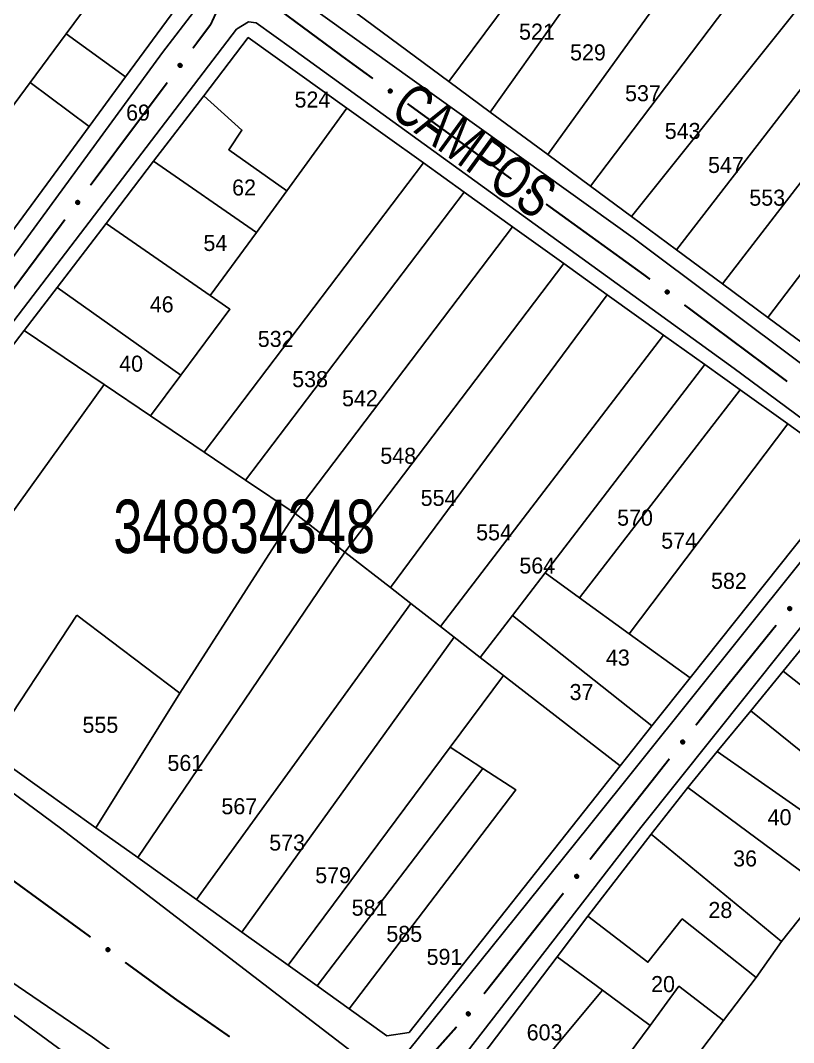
# Model space of a CAD drawing. Extents: x 199577 to 200882, y 4838726 to 4840156.
# Drawn here: x 200208.7 to 200281, y 4839175.2 to 4839270.8 of the extents above; entities that cross this region are included whole.
import ezdxf
from ezdxf.enums import TextEntityAlignment as Align

# ---------------------------------------------------------------- set-up
doc = ezdxf.new("R2010")
doc.units = 0
doc.header["$LTSCALE"] = 1.5
doc.header["$MEASUREMENT"] = 0
for name, color, linetype in [('CD_MALHA_LOTES', 7, 'CONTINUOUS'), ('CD_TXT_QUADRA', 2, 'CONTINUOUS'), ('RU-QUADRA', 210, 'CONTINUOUS'), ('SV-EIXO-RUA-PAV', 20, 'CONTINUOUS'), ('SV-RUA-PAVIM', 7, 'CONTINUOUS'), ('SV-TXT-RUA-PAV', 7, 'CONTINUOUS'), ('Th_NmrPorta', 1, 'CONTINUOUS')]:
    doc.layers.add(name, color=color, linetype=linetype)
doc.styles.add('ARIAL', font='ARIAL.SHX')

msp = doc.modelspace()

# ---------------------------------------------------------------- linework, layer by layer
at = {"layer": 'CD_MALHA_LOTES', "linetype": 'Continuous', "flags": 128}
for points in [[(200258, 4839258.26), (200277.92, 4839285.9)], [(200261.99, 4839255.31), (200282.54, 4839282.48)], [(200252.62, 4839262.24), (200265.64, 4839280.61)], [(200212.95, 4839269.56), (200218.97, 4839277.71)], [(200218.97, 4839277.71), (200223, 4839274.74), (200223.23, 4839271.94), (200218.52, 4839265.53)], [(200248.76, 4839265.1), (200257.66, 4839277.09)], [(200239.4, 4839272.02), (200248.76, 4839265.1)], [(200265.81, 4839252.48), (200281.16, 4839271.66)], [(200209.59, 4839265.02), (200212.95, 4839269.56)], [(200218.52, 4839265.53), (200212.95, 4839269.56)], [(200225.83, 4839263.77), (200229.99, 4839269.21), (200239.22, 4839262.6)], [(200270.03, 4839249.36), (200285.11, 4839268.87)], [(200218.52, 4839265.53), (200215.11, 4839260.89)], [(200274.33, 4839246.18), (200289.35, 4839265.67)], [(200199.19, 4839249.01), (200203.85, 4839255.57), (200202.99, 4839256.08), (200209.59, 4839265.02)], [(200215.11, 4839260.89), (200209.59, 4839265.02)], [(200252.62, 4839262.24), (200248.76, 4839265.1)], [(200221.14, 4839257.64), (200225.83, 4839263.77)], [(200233.59, 4839254.87), (200228.16, 4839258.71), (200229.39, 4839260.56), (200225.83, 4839263.77)], [(200239.22, 4839262.6), (200233.59, 4839254.87)], [(200239.22, 4839262.6), (200246.37, 4839257.48)], [(200278.57, 4839243.04), (200293.43, 4839262.58)], [(200258, 4839258.26), (200252.62, 4839262.24)], [(200215.11, 4839260.89), (200203.8, 4839245.51)], [(200261.99, 4839255.31), (200258, 4839258.26)], [(200216.69, 4839251.82), (200221.14, 4839257.64)], [(200230.76, 4839250.99), (200221.14, 4839257.64)], [(200225.86, 4839230.44), (200246.37, 4839257.48)], [(200246.37, 4839257.48), (200250.17, 4839254.75)], [(200265.81, 4839252.48), (200261.99, 4839255.31)], [(200229.73, 4839227.82), (200250.17, 4839254.75)], [(200233.59, 4839254.87), (200230.76, 4839250.99)], [(200250.17, 4839254.75), (200254.69, 4839251.52)], [(200270.03, 4839249.36), (200265.81, 4839252.48)], [(200212.12, 4839245.84), (200216.69, 4839251.82)], [(200226.44, 4839245.07), (200216.69, 4839251.82)], [(200234.38, 4839224.68), (200254.69, 4839251.52)], [(200254.69, 4839251.52), (200259.49, 4839248.08)], [(200226.44, 4839245.07), (200230.76, 4839250.99)], [(200274.33, 4839246.18), (200270.03, 4839249.36)], [(200239.01, 4839221.09), (200259.49, 4839248.08)], [(200259.49, 4839248.08), (200263.56, 4839245.16)], [(200209.04, 4839241.81), (200212.12, 4839245.84)], [(200223.68, 4839237.62), (200212.12, 4839245.84)], [(200278.57, 4839243.04), (200274.33, 4839246.18)], [(200223.68, 4839237.62), (200228.28, 4839243.8), (200226.44, 4839245.07)], [(200243.29, 4839217.76), (200263.56, 4839245.16)], [(200263.56, 4839245.16), (200268.83, 4839241.39)], [(200282.37, 4839240.23), (200278.57, 4839243.04)], [(200209.04, 4839241.81), (200188.36, 4839214.77), (200196.53, 4839208.96)], [(200216.51, 4839236.76), (200209.04, 4839241.81)], [(200247.96, 4839214.13), (200268.83, 4839241.39)], [(200268.83, 4839241.39), (200272.68, 4839238.63)], [(200257.74, 4839219.15), (200272.68, 4839238.63)], [(200272.68, 4839238.63), (200276, 4839236.25)], [(200216.51, 4839236.76), (200196.53, 4839208.96)], [(200220.85, 4839233.83), (200216.51, 4839236.76)], [(200220.85, 4839233.83), (200223.68, 4839237.62)], [(200260.96, 4839216.82), (200276, 4839236.25)], [(200276, 4839236.25), (200280.43, 4839233.08)], [(200225.86, 4839230.44), (200220.85, 4839233.83)], [(200265.62, 4839213.44), (200280.43, 4839233.08)], [(200280.43, 4839233.08), (200284.85, 4839229.91), (200285.22, 4839226.78), (200271.31, 4839209.32)], [(200229.73, 4839227.82), (200225.86, 4839230.44)], [(200234.38, 4839224.68), (200229.73, 4839227.82)], [(200223.58, 4839207.88), (200234.38, 4839224.68)], [(200239.01, 4839221.09), (200234.38, 4839224.68)], [(200219.66, 4839192.51), (200239.01, 4839221.09)], [(200243.29, 4839217.76), (200239.01, 4839221.09)], [(200254.69, 4839215.17), (200257.74, 4839219.15)], [(200260.96, 4839216.82), (200257.74, 4839219.15)], [(200245.2, 4839216.28), (200243.29, 4839217.76)], [(200265.62, 4839213.44), (200260.96, 4839216.82)], [(200225.16, 4839188.58), (200245.2, 4839216.28)], [(200247.96, 4839214.13), (200245.2, 4839216.28)], [(200205.6, 4839202.52), (200213.97, 4839215.2)], [(200213.97, 4839215.2), (200223.58, 4839207.88)], [(200251.68, 4839211.24), (200254.69, 4839215.17)], [(200267.74, 4839204.84), (200254.69, 4839215.17)], [(200249.25, 4839213.13), (200247.96, 4839214.13)], [(200229.4, 4839185.55), (200249.25, 4839213.13)], [(200251.68, 4839211.24), (200249.25, 4839213.13)], [(200271.31, 4839209.32), (200265.62, 4839213.44)], [(200280, 4839209.94), (200282.5, 4839213)], [(200253.86, 4839209.55), (200251.68, 4839211.24)], [(200276.98, 4839206.25), (200280, 4839209.94)], [(200292.7, 4839199.93), (200280, 4839209.94)], [(200248.86, 4839202.84), (200253.86, 4839209.55)], [(200264.75, 4839201.09), (200253.86, 4839209.55)], [(200271.31, 4839209.32), (200267.74, 4839204.84)], [(200215.75, 4839195.31), (200223.58, 4839207.88)], [(200273.85, 4839202.43), (200276.98, 4839206.25)], [(200289.72, 4839195.94), (200276.98, 4839206.25)], [(200267.74, 4839204.84), (200264.75, 4839201.09)], [(200215.75, 4839195.31), (200205.6, 4839202.52)], [(200233.71, 4839182.46), (200248.86, 4839202.84)], [(200251.91, 4839200.86), (200248.86, 4839202.84)], [(200271.09, 4839199.06), (200273.85, 4839202.43)], [(200286.67, 4839193.45), (200273.85, 4839202.43)], [(200236.44, 4839180.51), (200251.91, 4839200.86)], [(200264.75, 4839201.09), (200245.03, 4839176.16), (200242.96, 4839175.84), (200239.44, 4839178.36)], [(200239.44, 4839178.36), (200255, 4839198.85), (200251.91, 4839200.86)], [(200267.65, 4839194.69), (200271.09, 4839199.06)], [(200283.8, 4839189.65), (200271.09, 4839199.06)], [(200219.66, 4839192.51), (200215.75, 4839195.31)], [(200261.75, 4839187.04), (200267.65, 4839194.69)], [(200279.84, 4839184.66), (200267.65, 4839194.69)], [(200225.16, 4839188.58), (200219.66, 4839192.51)], [(200283.8, 4839189.65), (200279.84, 4839184.66)], [(200229.4, 4839185.55), (200225.16, 4839188.58)], [(200258.87, 4839183.22), (200261.75, 4839187.04)], [(200277.48, 4839181.29), (200270.57, 4839186.77), (200267.36, 4839182.72), (200261.75, 4839187.04)], [(200233.71, 4839182.46), (200229.4, 4839185.55)], [(200194.06, 4839177.97), (200199.06, 4839184.34), (200228.53, 4839162.73)], [(200277.48, 4839181.29), (200279.84, 4839184.66)], [(200253.4, 4839168.45), (200249.68, 4839171.09), (200258.87, 4839183.22)], [(200263.1, 4839180.1), (200258.87, 4839183.22)], [(200236.44, 4839180.51), (200233.71, 4839182.46)], [(200274.44, 4839177.27), (200277.48, 4839181.29)], [(200239.44, 4839178.36), (200236.44, 4839180.51)], [(200274.44, 4839177.27), (200270.26, 4839180.48), (200267.56, 4839176.82)], [(200263.1, 4839180.1), (200253.4, 4839168.45)], [(200267.56, 4839176.82), (200263.1, 4839180.1)], [(200258.62, 4839164.73), (200267.56, 4839176.82)], [(200262.74, 4839161.79), (200274.44, 4839177.27)]]:
    msp.add_lwpolyline(points, dxfattribs=at)
at = {"layer": 'RU-QUADRA', "linetype": 'Continuous', "flags": 128}
for points in [[(200202.5, 4839289.81), (200211.89, 4839282.91), (200218.97, 4839277.71), (200223, 4839274.74), (200223.23, 4839271.94), (200218.52, 4839265.53), (200215.11, 4839260.89), (200203.8, 4839245.51)], [(200320.53, 4839271.47), (200316.79, 4839266.71), (200312.19, 4839260.86), (200309.41, 4839257.33), (200306.05, 4839253.05), (200299.01, 4839244.09), (200292.15, 4839235.37), (200289.18, 4839235.19), (200285.81, 4839237.68), (200282.37, 4839240.23), (200278.57, 4839243.04), (200274.33, 4839246.18), (200270.03, 4839249.36), (200265.81, 4839252.48), (200261.99, 4839255.31), (200258, 4839258.26), (200252.62, 4839262.24), (200248.76, 4839265.1), (200239.4, 4839272.02)], [(200188.36, 4839214.77), (200209.04, 4839241.81), (200212.12, 4839245.84), (200216.69, 4839251.82), (200221.14, 4839257.64), (200225.83, 4839263.77), (200229.99, 4839269.21), (200239.22, 4839262.6), (200246.37, 4839257.48), (200250.17, 4839254.75), (200254.69, 4839251.52), (200259.49, 4839248.08), (200263.56, 4839245.16), (200268.83, 4839241.39), (200272.68, 4839238.63), (200276, 4839236.25), (200280.43, 4839233.08), (200284.85, 4839229.91)], [(200285.22, 4839226.78), (200271.31, 4839209.32), (200267.74, 4839204.84), (200264.75, 4839201.09), (200245.03, 4839176.16), (200242.96, 4839175.84), (200239.44, 4839178.36), (200236.44, 4839180.51), (200233.71, 4839182.46), (200229.4, 4839185.55), (200225.16, 4839188.58), (200219.66, 4839192.51), (200215.75, 4839195.31), (200205.6, 4839202.52)], [(200249.68, 4839171.09), (200258.87, 4839183.22), (200261.75, 4839187.04), (200267.65, 4839194.69), (200271.09, 4839199.06), (200273.85, 4839202.43), (200276.98, 4839206.25), (200280, 4839209.94), (200282.5, 4839213), (200285.1, 4839216.17), (200291.97, 4839224.56), (200296.49, 4839221.27), (200300.1, 4839218.65), (200304.35, 4839215.56), (200307.45, 4839213.31), (200310.38, 4839211.18), (200314.84, 4839207.94), (200323.46, 4839201.68), (200336.48, 4839192.26), (200324.92, 4839179.4), (200321.08, 4839175.13)], [(200188.19, 4839175.06), (200193.34, 4839178.5), (200194.06, 4839177.97), (200199.06, 4839184.34), (200228.53, 4839162.73)]]:
    msp.add_lwpolyline(points, dxfattribs=at)
at = {"layer": 'SV-EIXO-RUA-PAV', "const_width": 0.18}
for points in [[(200228.59, 4839274.99), (200226.570693, 4839270.63557)], [(200231.977931, 4839272.485735), (200238.411212, 4839267.730432)], [(200226.48, 4839270.44), (200224.813008, 4839268.209719)], [(200226.570693, 4839270.63557), (200226.48, 4839270.44)], [(200238.411212, 4839267.730432), (200238.98, 4839267.31)], [(200238.98, 4839267.31), (200241.644654, 4839265.375718)], [(200222.418269, 4839265.00578), (200215.234052, 4839255.393963)], [(200244.881705, 4839263.025931), (200252.16507, 4839257.73891)], [(200252.16507, 4839257.73891), (200252.26, 4839257.67)], [(200252.26, 4839257.67), (200254.596398, 4839255.981457)], [(200257.838362, 4839253.638452), (200266.753761, 4839247.195187)], [(200212.847879, 4839252.183643), (200205.69473, 4839242.548682)], [(200266.753761, 4839247.195187), (200267.01, 4839247.01)], [(200267.01, 4839247.01), (200267.558274, 4839246.601293)], [(200270.765275, 4839244.210656), (200280.386278, 4839237.038745)], [(200279.35589, 4839214.249477), (200274.32651, 4839208.028115)], [(200274.32651, 4839208.028115), (200273.94, 4839207.55)], [(200273.94, 4839207.55), (200271.843924, 4839204.891802)], [(200269.367167, 4839201.750834), (200261.936898, 4839192.327931)], [(200205.554831, 4839192.146179), (200215.24861, 4839185.072945)], [(200259.460142, 4839189.186964), (200252.029873, 4839179.764061)], [(200218.47987, 4839182.715201), (200222.518945, 4839179.76802)], [(200222.518945, 4839179.76802), (200223.27, 4839179.22)], [(200223.27, 4839179.22), (200228.253458, 4839175.753986)], [(200249.477723, 4839176.686335), (200241.491087, 4839167.730128)]]:
    msp.add_lwpolyline(points, dxfattribs=at)
at = {"layer": 'SV-EIXO-RUA-PAV'}
for points in [[(200223.789831, 4839266.656932), (200223.797512, 4839266.60863), (200223.794237, 4839266.565547), (200223.781162, 4839266.530399), (200223.76151, 4839266.502353), (200223.738174, 4839266.475925), (200223.708767, 4839266.45447), (200223.670854, 4839266.437888), (200223.622455, 4839266.429842), (200223.578541, 4839266.436098), (200223.543397, 4839266.447073), (200223.512972, 4839266.465881), (200223.487678, 4839266.488981), (200223.466403, 4839266.520264), (200223.449973, 4839266.558849), (200223.443061, 4839266.607712), (200223.446562, 4839266.649928), (200223.4601, 4839266.683592), (200223.479202, 4839266.714059), (200223.50335, 4839266.740755), (200223.532338, 4839266.761649), (200223.571217, 4839266.778121), (200223.619535, 4839266.784304), (200223.66168, 4839266.781293), (200223.695526, 4839266.768231), (200223.725098, 4839266.74875), (200223.75189, 4839266.725666), (200223.774687, 4839266.697003), (200223.789831, 4839266.656932)], [(200243.21157, 4839264.374313), (200243.25976, 4839264.382668), (200243.302885, 4839264.379995), (200243.338211, 4839264.367412), (200243.366529, 4839264.348154), (200243.393281, 4839264.325188), (200243.415143, 4839264.296084), (200243.432253, 4839264.258406), (200243.440974, 4839264.210124), (200243.435331, 4839264.166127), (200243.424849, 4839264.130833), (200243.406467, 4839264.100149), (200243.383722, 4839264.074535), (200243.352739, 4839264.052825), (200243.314387, 4839264.035858), (200243.265625, 4839264.028265), (200243.223365, 4839264.031176), (200243.189515, 4839264.044243), (200243.158784, 4839264.062918), (200243.131754, 4839264.086691), (200243.110457, 4839264.115385), (200243.093444, 4839264.15403), (200243.086587, 4839264.202257), (200243.089009, 4839264.24444), (200243.101598, 4839264.278464), (200243.120665, 4839264.308305), (200243.143373, 4839264.335417), (200243.171714, 4839264.358612), (200243.21157, 4839264.374313)], [(200256.165408, 4839254.983335), (200256.21358, 4839254.99179), (200256.25671, 4839254.989207), (200256.292063, 4839254.976699), (200256.320421, 4839254.957499), (200256.347221, 4839254.93459), (200256.369145, 4839254.905531), (200256.386333, 4839254.86789), (200256.395155, 4839254.819626), (200256.389604, 4839254.775617), (200256.379196, 4839254.740301), (200256.360878, 4839254.709578), (200256.338187, 4839254.683917), (200256.307249, 4839254.662142), (200256.268933, 4839254.645096), (200256.220187, 4839254.6374), (200256.177921, 4839254.640222), (200256.144044, 4839254.653219), (200256.113273, 4839254.67183), (200256.086194, 4839254.695546), (200256.064837, 4839254.724195), (200256.047744, 4839254.762804), (200256.040785, 4839254.811017), (200256.043119, 4839254.853205), (200256.055637, 4839254.887256), (200256.074641, 4839254.917136), (200256.097292, 4839254.944295), (200256.125585, 4839254.96755), (200256.165408, 4839254.983335)], [(200214.214102, 4839253.839215), (200214.22194, 4839253.790938), (200214.218803, 4839253.747844), (200214.205843, 4839253.712655), (200214.186281, 4839253.684545), (200214.16303, 4839253.658042), (200214.133693, 4839253.636492), (200214.095834, 4839253.619788), (200214.047461, 4839253.611586), (200214.003527, 4839253.6177), (200213.968348, 4839253.628561), (200213.937862, 4839253.647271), (200213.912494, 4839253.670289), (200213.891117, 4839253.701503), (200213.874563, 4839253.740035), (200213.867493, 4839253.788875), (200213.870858, 4839253.831102), (200213.884288, 4839253.86481), (200213.903291, 4839253.895339), (200213.927353, 4839253.922113), (200213.956273, 4839253.9431), (200213.995099, 4839253.959697), (200214.043396, 4839253.966036), (200214.085551, 4839253.963162), (200214.119438, 4839253.950209), (200214.149073, 4839253.930823), (200214.17594, 4839253.907825), (200214.198829, 4839253.879237), (200214.214102, 4839253.839215)], [(200269.11237, 4839245.580103), (200269.160661, 4839245.587847), (200269.203749, 4839245.584626), (200269.238913, 4839245.571597), (200269.266984, 4839245.551981), (200269.293443, 4839245.528678), (200269.314935, 4839245.499299), (200269.331565, 4839245.461407), (200269.339673, 4839245.413019), (200269.333473, 4839245.369097), (200269.322544, 4839245.333939), (200269.303775, 4839245.30349), (200269.280707, 4839245.278166), (200269.249451, 4839245.256851), (200269.210887, 4839245.240372), (200269.162033, 4839245.233397), (200269.119813, 4839245.236844), (200269.086131, 4839245.250339), (200269.055639, 4839245.269402), (200269.028913, 4839245.293516), (200269.007982, 4839245.322477), (200268.99146, 4839245.361335), (200268.985215, 4839245.409645), (200268.988172, 4839245.451794), (200269.001191, 4839245.485656), (200269.020635, 4839245.515253), (200269.043684, 4839245.542074), (200269.072318, 4839245.564908), (200269.11237, 4839245.580103)], [(200280.789169, 4839215.847349), (200280.79501, 4839215.79879), (200280.790101, 4839215.755862), (200280.775702, 4839215.721237), (200280.754999, 4839215.693957), (200280.730675, 4839215.668434), (200280.700475, 4839215.648112), (200280.66196, 4839215.632981), (200280.61329, 4839215.62678), (200280.569645, 4839215.634699), (200280.534943, 4839215.647), (200280.505254, 4839215.66695), (200280.480856, 4839215.690994), (200280.460784, 4839215.723063), (200280.445832, 4839215.762244), (200280.44078, 4839215.811334), (200280.445882, 4839215.853386), (200280.460689, 4839215.886512), (200280.480934, 4839215.916232), (200280.506079, 4839215.941991), (200280.535839, 4839215.961769), (200280.575316, 4839215.976753), (200280.623834, 4839215.981097), (200280.665834, 4839215.976487), (200280.699159, 4839215.962149), (200280.72797, 4839215.941559), (200280.753866, 4839215.917474), (200280.775558, 4839215.887966), (200280.789169, 4839215.847349)], [(200270.780951, 4839203.365982), (200270.787381, 4839203.317498), (200270.782993, 4839203.274513), (200270.769015, 4839203.239716), (200270.748644, 4839203.212187), (200270.724633, 4839203.18637), (200270.694681, 4839203.165683), (200270.656352, 4839203.150086), (200270.607762, 4839203.143295), (200270.564024, 4839203.150684), (200270.529175, 4839203.162563), (200270.499246, 4839203.182151), (200270.474558, 4839203.205897), (200270.454098, 4839203.23772), (200270.438672, 4839203.276717), (200270.433025, 4839203.325742), (200270.437615, 4839203.367853), (200270.45202, 4839203.401156), (200270.471903, 4839203.43112), (200270.496733, 4839203.457182), (200270.526251, 4839203.47732), (200270.565543, 4839203.492781), (200270.614005, 4839203.497713), (200270.656058, 4839203.493614), (200270.689554, 4839203.479681), (200270.718613, 4839203.459442), (200270.744799, 4839203.435673), (200270.766848, 4839203.406431), (200270.780951, 4839203.365982)], [(200260.873925, 4839190.802111), (200260.880356, 4839190.753627), (200260.875968, 4839190.710643), (200260.86199, 4839190.675845), (200260.841619, 4839190.648316), (200260.817607, 4839190.622499), (200260.787656, 4839190.601812), (200260.749327, 4839190.586216), (200260.700736, 4839190.579424), (200260.656998, 4839190.586813), (200260.62215, 4839190.598692), (200260.592221, 4839190.61828), (200260.567533, 4839190.642026), (200260.547073, 4839190.673849), (200260.531646, 4839190.712846), (200260.525999, 4839190.761871), (200260.53059, 4839190.803982), (200260.544995, 4839190.837285), (200260.564878, 4839190.867249), (200260.589708, 4839190.893311), (200260.619226, 4839190.913449), (200260.658518, 4839190.92891), (200260.706979, 4839190.933843), (200260.749032, 4839190.929743), (200260.782529, 4839190.91581), (200260.811588, 4839190.895571), (200260.837774, 4839190.871802), (200260.859822, 4839190.84256), (200260.873925, 4839190.802111)], [(200216.813059, 4839184.067688), (200216.861268, 4839184.075924), (200216.904387, 4839184.073145), (200216.939682, 4839184.060476), (200216.967953, 4839184.041147), (200216.994648, 4839184.018116), (200217.016439, 4839183.988958), (200217.033456, 4839183.951238), (200217.042057, 4839183.902935), (200217.036307, 4839183.858952), (200217.025737, 4839183.823684), (200217.00728, 4839183.793045), (200216.984472, 4839183.767487), (200216.953436, 4839183.745853), (200216.915042, 4839183.728981), (200216.866262, 4839183.721508), (200216.824009, 4839183.724523), (200216.790191, 4839183.737673), (200216.759506, 4839183.756424), (200216.732534, 4839183.780263), (200216.711309, 4839183.809009), (200216.694391, 4839183.847696), (200216.687652, 4839183.89594), (200216.690179, 4839183.938116), (200216.702851, 4839183.97211), (200216.721991, 4839184.001904), (200216.744766, 4839184.02896), (200216.773164, 4839184.052085), (200216.813059, 4839184.067688)], [(200250.737786, 4839177.933972), (200250.741271, 4839177.885188), (200250.734292, 4839177.842547), (200250.718234, 4839177.808659), (200250.696236, 4839177.782412), (200250.670706, 4839177.758096), (200250.639558, 4839177.739258), (200250.600356, 4839177.726008), (200250.551444, 4839177.722168), (200250.508233, 4839177.732189), (200250.474167, 4839177.746154), (200250.445478, 4839177.767517), (200250.422271, 4839177.792714), (200250.403773, 4839177.825715), (200250.390734, 4839177.865574), (200250.388063, 4839177.914851), (200250.395192, 4839177.956607), (200250.411585, 4839177.988978), (200250.433244, 4839178.017684), (200250.459605, 4839178.042197), (200250.490287, 4839178.060512), (200250.530442, 4839178.073568), (200250.579113, 4839178.07556), (200250.620841, 4839178.068925), (200250.653434, 4839178.052991), (200250.681215, 4839178.031032), (200250.705916, 4839178.005722), (200250.726155, 4839177.9752), (200250.737786, 4839177.933972)]]:
    msp.add_lwpolyline(points, close=True, dxfattribs=at)
for points in [[(200223.532338, 4839266.761649), (200223.443061, 4839266.607712)], [(200223.50335, 4839266.740755), (200223.446562, 4839266.649928)], [(200223.515755, 4839266.747345), (200223.44826, 4839266.634252)], [(200223.571217, 4839266.778121), (200223.449973, 4839266.558849)], [(200223.550387, 4839266.764049), (200223.45079, 4839266.589772)], [(200223.594303, 4839266.777221), (200223.459601, 4839266.542302)], [(200223.619535, 4839266.784304), (200223.466403, 4839266.520264)], [(200223.638506, 4839266.78166), (200223.479032, 4839266.509039)], [(200223.66168, 4839266.781293), (200223.487678, 4839266.488981)], [(200223.675909, 4839266.772443), (200223.50173, 4839266.480148)], [(200223.695526, 4839266.768231), (200223.512972, 4839266.465881)], [(200223.708411, 4839266.756668), (200223.527144, 4839266.459449)], [(200223.725098, 4839266.74875), (200223.543397, 4839266.447073)], [(200223.737104, 4839266.733518), (200223.565376, 4839266.444502)], [(200223.75189, 4839266.725666), (200223.578541, 4839266.436098)], [(200223.760343, 4839266.70763), (200223.603596, 4839266.436378)], [(200223.774687, 4839266.697003), (200223.622455, 4839266.429842)], [(200223.780315, 4839266.677371), (200223.647258, 4839266.437814)], [(200223.789831, 4839266.656932), (200223.670854, 4839266.437888)], [(200223.792946, 4839266.630452), (200223.693901, 4839266.452355)], [(200223.797512, 4839266.60863), (200223.708767, 4839266.45447)], [(200223.795751, 4839266.584062), (200223.72798, 4839266.472879)], [(200223.794237, 4839266.565547), (200223.738174, 4839266.475925)], [(200243.086587, 4839264.202257), (200243.352739, 4839264.052825)], [(200243.088966, 4839264.221263), (200243.363787, 4839264.065609)], [(200243.089009, 4839264.24444), (200243.383722, 4839264.074535)], [(200243.093444, 4839264.15403), (200243.314387, 4839264.035858)], [(200243.094022, 4839264.177126), (200243.330799, 4839264.045716)], [(200243.097661, 4839264.258791), (200243.392358, 4839264.088709)], [(200243.101598, 4839264.278464), (200243.406467, 4839264.100149)], [(200243.107805, 4839264.133398), (200243.283455, 4839264.036243)], [(200243.110457, 4839264.115385), (200243.265625, 4839264.028265)], [(200243.11298, 4839264.291509), (200243.4127, 4839264.114409)], [(200243.120665, 4839264.308305), (200243.424849, 4839264.130833)], [(200243.124991, 4839264.099003), (200243.239015, 4839264.033093)], [(200243.131754, 4839264.086691), (200243.223365, 4839264.031176)], [(200243.135728, 4839264.320523), (200243.427112, 4839264.152845)], [(200243.143373, 4839264.335417), (200243.435331, 4839264.166127)], [(200243.161288, 4839264.344121), (200243.434702, 4839264.191175)], [(200243.171714, 4839264.358612), (200243.440974, 4839264.210124)], [(200243.191266, 4839264.364513), (200243.432656, 4839264.234813)], [(200243.21157, 4839264.374313), (200243.432253, 4839264.258406)], [(200243.238004, 4839264.377798), (200243.417466, 4839264.281248)], [(200243.25976, 4839264.382668), (200243.415143, 4839264.296084)], [(200243.28435, 4839264.38125), (200243.396469, 4839264.315038)], [(200243.302885, 4839264.379995), (200243.393281, 4839264.325188)], [(200256.055637, 4839254.887256), (200256.360878, 4839254.709578)], [(200256.066992, 4839254.900325), (200256.367081, 4839254.723852)], [(200256.074641, 4839254.917136), (200256.379196, 4839254.740301)], [(200256.089678, 4839254.929385), (200256.381413, 4839254.762318)], [(200256.097292, 4839254.944295), (200256.389604, 4839254.775617)], [(200256.115189, 4839254.953037), (200256.388922, 4839254.800664)], [(200256.125585, 4839254.96755), (200256.395155, 4839254.819626)], [(200256.145125, 4839254.973492), (200256.386786, 4839254.844298)], [(200256.165408, 4839254.983335), (200256.386333, 4839254.86789)], [(200256.191835, 4839254.986874), (200256.371498, 4839254.890701)], [(200256.21358, 4839254.99179), (200256.369145, 4839254.905531)], [(200256.238173, 4839254.990424), (200256.35043, 4839254.924447)], [(200256.25671, 4839254.989207), (200256.347221, 4839254.93459)], [(200213.956273, 4839253.9431), (200213.867493, 4839253.788875)], [(200213.927353, 4839253.922113), (200213.870858, 4839253.831102)], [(200213.939736, 4839253.928743), (200213.872607, 4839253.815432)], [(200213.995099, 4839253.959697), (200213.874563, 4839253.740035)], [(200213.974314, 4839253.945559), (200213.87528, 4839253.770961)], [(200214.018187, 4839253.958872), (200213.884244, 4839253.723519)], [(200214.043396, 4839253.966036), (200213.891117, 4839253.701503)], [(200214.062376, 4839253.963454), (200213.903782, 4839253.690319)], [(200214.085551, 4839253.963162), (200213.912494, 4839253.670289)], [(200214.099808, 4839253.954357), (200213.926574, 4839253.661502)], [(200214.119438, 4839253.950209), (200213.937862, 4839253.647271)], [(200214.132361, 4839253.938687), (200213.952055, 4839253.640885)], [(200214.149073, 4839253.930823), (200213.968348, 4839253.628561)], [(200214.161128, 4839253.91563), (200213.990334, 4839253.626062)], [(200256.040785, 4839254.811017), (200256.307249, 4839254.662142)], [(200256.043119, 4839254.853205), (200256.338187, 4839254.683917)], [(200256.043125, 4839254.830028), (200256.31827, 4839254.67495)], [(200256.047744, 4839254.762804), (200256.268933, 4839254.645096)], [(200256.048273, 4839254.785901), (200256.285324, 4839254.654987)], [(200256.05174, 4839254.867574), (200256.346793, 4839254.698109)], [(200256.062147, 4839254.742202), (200256.238001, 4839254.645416)], [(200256.064837, 4839254.724195), (200256.220187, 4839254.6374)], [(200256.079405, 4839254.707843), (200256.193567, 4839254.642173)], [(200256.086194, 4839254.695546), (200256.177921, 4839254.640222)], [(200214.17594, 4839253.907825), (200214.003527, 4839253.6177)], [(200214.184451, 4839253.889817), (200214.02858, 4839253.618061)], [(200214.198829, 4839253.879237), (200214.047461, 4839253.611586)], [(200214.204521, 4839253.859622), (200214.072238, 4839253.619638)], [(200214.214102, 4839253.839215), (200214.095834, 4839253.619788)], [(200214.217303, 4839253.812745), (200214.118834, 4839253.634329)], [(200214.22194, 4839253.790938), (200214.133693, 4839253.636492)], [(200214.220258, 4839253.766365), (200214.152847, 4839253.654963)], [(200214.218803, 4839253.747844), (200214.16303, 4839253.658042)], [(200268.985215, 4839245.409645), (200269.249451, 4839245.256851)], [(200268.987835, 4839245.428619), (200269.26066, 4839245.269494)], [(200268.988172, 4839245.451794), (200269.280707, 4839245.278166)], [(200268.99146, 4839245.361335), (200269.210887, 4839245.240372)], [(200268.992331, 4839245.384422), (200269.227422, 4839245.25002)], [(200268.997004, 4839245.466034), (200269.289521, 4839245.292229)], [(200269.001191, 4839245.485656), (200269.303775, 4839245.30349)], [(200269.005558, 4839245.340522), (200269.179963, 4839245.241149)], [(200269.007982, 4839245.322477), (200269.162033, 4839245.233397)], [(200269.012738, 4839245.498556), (200269.310188, 4839245.31767)], [(200269.020635, 4839245.515253), (200269.322544, 4839245.333939)], [(200269.035851, 4839245.527278), (200269.325086, 4839245.35592)], [(200269.043684, 4839245.542074), (200269.333473, 4839245.369097)], [(200269.061709, 4839245.550551), (200269.333161, 4839245.394151)], [(200269.072318, 4839245.564908), (200269.339673, 4839245.413019)], [(200269.091943, 4839245.570561), (200269.331669, 4839245.437811)], [(200269.11237, 4839245.580103), (200269.331565, 4839245.461407)], [(200269.138846, 4839245.583252), (200269.317069, 4839245.484435)], [(200269.160661, 4839245.587847), (200269.314935, 4839245.499299)], [(200269.185231, 4839245.586117), (200269.296502, 4839245.518489)], [(200269.203749, 4839245.584626), (200269.293443, 4839245.528678)], [(200269.022307, 4839245.305912), (200269.135487, 4839245.238563)], [(200269.028913, 4839245.293516), (200269.119813, 4839245.236844)], [(200280.535839, 4839215.961769), (200280.44078, 4839215.811334)], [(200280.575316, 4839215.976753), (200280.445832, 4839215.762244)], [(200280.506079, 4839215.941991), (200280.445882, 4839215.853386)], [(200280.518725, 4839215.948106), (200280.446984, 4839215.837657)], [(200280.553966, 4839215.963483), (200280.447822, 4839215.793114)], [(200280.59835, 4839215.974977), (200280.454824, 4839215.745342)], [(200280.623834, 4839215.981097), (200280.460784, 4839215.723063)], [(200280.64269, 4839215.977734), (200280.472977, 4839215.711366)], [(200280.665834, 4839215.976487), (200280.480856, 4839215.690994)], [(200280.679716, 4839215.967103), (200280.494562, 4839215.681634)], [(200280.699159, 4839215.962149), (200280.505254, 4839215.66695)], [(200280.711595, 4839215.950105), (200280.519172, 4839215.659985)], [(200280.72797, 4839215.941559), (200280.534943, 4839215.647)], [(200280.739389, 4839215.925882), (200280.556808, 4839215.643597)], [(200280.753866, 4839215.917474), (200280.569645, 4839215.634699)], [(200280.761628, 4839215.89913), (200280.594692, 4839215.634027)], [(200280.775558, 4839215.887966), (200280.61329, 4839215.62678)], [(200280.780436, 4839215.868134), (200280.638378, 4839215.633804)], [(200280.789169, 4839215.847349), (200280.66196, 4839215.632981)], [(200280.791276, 4839215.820769), (200280.685539, 4839215.646563)], [(200280.79501, 4839215.79879), (200280.700475, 4839215.648112)], [(200280.792317, 4839215.774307), (200280.720373, 4839215.665777)], [(200280.790101, 4839215.755862), (200280.730675, 4839215.668434)], [(200270.526251, 4839203.47732), (200270.433025, 4839203.325742)], [(200270.496733, 4839203.457182), (200270.437615, 4839203.367853)], [(200270.565543, 4839203.492781), (200270.438672, 4839203.276717)], [(200270.509304, 4839203.463449), (200270.438909, 4839203.352138)], [(200270.544356, 4839203.479253), (200270.440287, 4839203.307609)], [(200270.588597, 4839203.491285), (200270.447868, 4839203.259926)], [(200270.614005, 4839203.497713), (200270.454098, 4839203.23772)], [(200270.632901, 4839203.49458), (200270.466433, 4839203.226172)], [(200270.656058, 4839203.493614), (200270.474558, 4839203.205897)], [(200270.670053, 4839203.484399), (200270.488377, 4839203.196704)], [(200270.689554, 4839203.479681), (200270.499246, 4839203.182151)], [(200270.702136, 4839203.467789), (200270.513248, 4839203.175355)], [(200270.718613, 4839203.459442), (200270.529175, 4839203.162563)], [(200270.730221, 4839203.443905), (200270.55108, 4839203.159425)], [(200270.744799, 4839203.435673), (200270.564024, 4839203.150684)], [(200270.752784, 4839203.417425), (200270.589077, 4839203.150316)], [(200270.766848, 4839203.406431), (200270.607762, 4839203.143295)], [(200270.771967, 4839203.38666), (200270.632762, 4839203.150623)], [(200270.780951, 4839203.365982), (200270.656352, 4839203.150086)], [(200270.78338, 4839203.33943), (200270.679765, 4839203.163953)], [(200270.787381, 4839203.317498), (200270.694681, 4839203.165683)], [(200270.784985, 4839203.292984), (200270.714364, 4839203.183589)], [(200270.782993, 4839203.274513), (200270.724633, 4839203.18637)], [(200260.619226, 4839190.913449), (200260.525999, 4839190.761871)], [(200260.589708, 4839190.893311), (200260.53059, 4839190.803982)], [(200260.658518, 4839190.92891), (200260.531646, 4839190.712846)], [(200260.602279, 4839190.899579), (200260.531883, 4839190.788268)], [(200260.63733, 4839190.915382), (200260.533262, 4839190.743738)], [(200260.681572, 4839190.927414), (200260.540843, 4839190.696055)], [(200260.706979, 4839190.933843), (200260.547073, 4839190.673849)], [(200260.725875, 4839190.930709), (200260.559408, 4839190.662301)], [(200260.749032, 4839190.929743), (200260.567533, 4839190.642026)], [(200260.763028, 4839190.920528), (200260.581352, 4839190.632834)], [(200260.782529, 4839190.91581), (200260.592221, 4839190.61828)], [(200260.795111, 4839190.903918), (200260.606222, 4839190.611485)], [(200260.811588, 4839190.895571), (200260.62215, 4839190.598692)], [(200260.823196, 4839190.880034), (200260.644054, 4839190.595554)], [(200260.837774, 4839190.871802), (200260.656998, 4839190.586813)], [(200260.845758, 4839190.853554), (200260.682052, 4839190.586445)], [(200260.859822, 4839190.84256), (200260.700736, 4839190.579424)], [(200260.864941, 4839190.822789), (200260.725737, 4839190.586752)], [(200260.873925, 4839190.802111), (200260.749327, 4839190.586216)], [(200260.876355, 4839190.775559), (200260.77274, 4839190.600082)], [(200260.880356, 4839190.753627), (200260.787656, 4839190.601812)], [(200260.87796, 4839190.729113), (200260.807338, 4839190.619718)], [(200260.875968, 4839190.710643), (200260.817607, 4839190.622499)], [(200216.687652, 4839183.89594), (200216.953436, 4839183.745853)], [(200216.690078, 4839183.91494), (200216.964515, 4839183.75861)], [(200216.690179, 4839183.938116), (200216.984472, 4839183.767487)], [(200216.694391, 4839183.847696), (200216.915042, 4839183.728981)], [(200216.695025, 4839183.87079), (200216.931478, 4839183.738798)], [(200216.698865, 4839183.952446), (200216.993143, 4839183.781639)], [(200216.702851, 4839183.97211), (200217.00728, 4839183.793045)], [(200216.708701, 4839183.827029), (200216.884111, 4839183.729442)], [(200216.711309, 4839183.809009), (200216.866262, 4839183.721508)], [(200216.714265, 4839183.985127), (200217.013548, 4839183.80729)], [(200216.721991, 4839184.001904), (200217.025737, 4839183.823684)], [(200216.725802, 4839183.792591), (200216.839664, 4839183.726402)], [(200216.732534, 4839183.780263), (200216.824009, 4839183.724523)], [(200216.737084, 4839184.014084), (200217.028054, 4839183.84569)], [(200216.744766, 4839184.02896), (200217.036307, 4839183.858952)], [(200216.762703, 4839184.03762), (200217.035739, 4839183.884001)], [(200216.773164, 4839184.052085), (200217.042057, 4839183.902935)], [(200216.792731, 4839184.057938), (200217.033801, 4839183.927644)], [(200216.813059, 4839184.067688), (200217.033456, 4839183.951238)], [(200216.839501, 4839184.071108), (200217.018725, 4839183.974117)], [(200216.861268, 4839184.075924), (200217.016439, 4839183.988958)], [(200216.885855, 4839184.074446), (200216.99781, 4839184.007958)], [(200216.904387, 4839184.073145), (200216.994648, 4839184.018116)], [(200250.490287, 4839178.060512), (200250.388063, 4839177.914851)], [(200250.530442, 4839178.073568), (200250.390734, 4839177.865574)], [(200250.508475, 4839178.061347), (200250.394215, 4839177.896311)], [(200250.459605, 4839178.042197), (200250.395192, 4839177.956607)], [(200250.472532, 4839178.047692), (200250.395532, 4839177.940843)], [(200250.553364, 4839178.07068), (200250.398898, 4839177.848257)], [(200250.579113, 4839178.07556), (200250.403773, 4839177.825715)], [(200250.597785, 4839178.07129), (200250.415387, 4839177.813443)], [(200250.620841, 4839178.068925), (200250.422271, 4839177.792714)], [(200250.634254, 4839178.05888), (200250.435508, 4839177.782702)], [(200250.653434, 4839178.052991), (200250.445478, 4839177.767517)], [(200250.665273, 4839178.04036), (200250.459042, 4839177.759887)], [(200250.681215, 4839178.031032), (200250.474167, 4839177.746154)], [(200250.691862, 4839178.014821), (200250.495841, 4839177.741698)], [(200250.705916, 4839178.005722), (200250.508233, 4839177.732189)], [(200250.712782, 4839177.987025), (200250.533218, 4839177.730307)], [(200250.726155, 4839177.9752), (200250.551444, 4839177.722168)], [(200250.730069, 4839177.955155), (200250.576842, 4839177.727971)], [(200250.737786, 4839177.933972), (200250.600356, 4839177.726008)], [(200250.738605, 4839177.907322), (200250.624565, 4839177.738433)], [(200250.741271, 4839177.885188), (200250.639558, 4839177.739258)], [(200250.737398, 4839177.860863), (200250.660288, 4839177.755941)], [(200250.734292, 4839177.842547), (200250.670706, 4839177.758096)]]:
    msp.add_lwpolyline(points, dxfattribs=at)
at = {"layer": 'SV-RUA-PAVIM', "linetype": 'Continuous'}
for points in [[(200232.68, 4839277.97, 7.78), (200231.9, 4839276.73, 7.82), (200232.37, 4839274.79, 7.82), (200233.23, 4839273.99, 7.82), (200265.97, 4839250.49, 7.81), (200290.33, 4839232.24, 5.65), (200291.23, 4839232.47, 5.66), (200292.96, 4839233.51, 5.66), (200334.5, 4839286.27, 8.15), (200334.56, 4839287.34, 8.19), (200333.72, 4839288.65, 8.29), (200275.64, 4839331.14, 9.28), (200273.77, 4839331.89, 9.43), (200272.05, 4839331.56, 9.43), (200270.58, 4839330.37, 9.43)], [(200221.97, 4839267.81, 8.21), (200225.17, 4839271.99, 8.21), (200225.27, 4839273.04, 8.21), (200225.21, 4839274.16, 8.21), (200224.52, 4839275.44, 8.21), (200223.55, 4839276.18, 8.21), (200170.04, 4839315.65, 9.43), (200169.11, 4839316.13, 9.43), (200168.15, 4839316.06, 9.43), (200167.18, 4839316.01, 9.43), (200166.42, 4839315.45, 9.43), (200165.18, 4839313.76, 9.53), (200128, 4839257.5, 8.79), (200127.75, 4839256.14, 8.4), (200128, 4839254.79, 8.4), (200128.83, 4839253.78, 8.4), (200129.87, 4839252.49, 8.36), (200168.68, 4839226.15, 6.83), (200181.92, 4839216.74, 6.46), (200183.32, 4839216.34, 6.48), (200184.11, 4839216.42, 6.48), (200184.67, 4839216.77, 6.48)], [(200261.76, 4839195.35, 5.72), (200244.98, 4839174.48, 5.72), (200242.66, 4839173.86, 5.72), (200240.02, 4839174.09, 5.6), (200212.42, 4839195.26, 8.2), (200187.8, 4839213.46, 6.92), (200187.17, 4839214.14, 6.92), (200187.21, 4839215.42, 6.81), (200228.9, 4839270, 7.93), (200230.01, 4839270.69, 7.93), (200230.72, 4839270.58, 7.93), (200234.04, 4839268.22, 7.91), (200275.42, 4839238.25, 7.19), (200286, 4839230.42, 5.7), (200286.28, 4839229.16, 5.7), (200286.55, 4839228.01, 5.7), (200286.41, 4839226.68, 5.7), (200286.13, 4839225.74, 5.7)], [(200266.7, 4839195.34, 6.16), (200247.46, 4839170.47, 5.76), (200247.34, 4839169.36, 5.75), (200247.92, 4839168.19, 5.74), (200276.23, 4839147.49, 4.68), (200287.92, 4839139.39, 4.41), (200289.62, 4839139.02, 4.38), (200291.6, 4839139.74, 4.36), (200337.63, 4839191.16, 5.18), (200337.95, 4839192.23, 5.18), (200337.4, 4839193.24, 5.19), (200335.04, 4839194.99, 5.19), (200292.62, 4839225.49, 5.81), (200291.7, 4839225.85, 5.81), (200290.92, 4839225.67, 5.81), (200290.28, 4839224.89, 5.81)], [(200326.23, 4839095.02, 3.47), (200341.57, 4839083.68, 3.3), (200343.28, 4839081.63, 3.31), (200343.62, 4839080.4, 3.31), (200343.4, 4839078.77, 3.3), (200302.77, 4839048.96, 3.46), (200255.88, 4839015.18, 3.46), (200254.78, 4839014.63, 3.46), (200253.75, 4839014.7, 3.46), (200252.77, 4839014.75, 3.46), (200252.11, 4839015.3, 3.46), (200229.02, 4839048.33, 3.62), (200200.51, 4839090.57, 4.78), (200155.94, 4839155.64, 6.17), (200155.84, 4839157.22, 6.17), (200156.86, 4839158.84, 6.19), (200197.92, 4839185.97, 6.55), (200198.85, 4839186.21, 6.55), (200200.12, 4839186.12, 6.56), (200215.43, 4839175.73, 6.4), (200263.44, 4839140.95, 4.71)]]:
    msp.add_polyline3d(points, close=True, dxfattribs=at)

# ---------------------------------------------------------------- texts
at = {"layer": 'CD_TXT_QUADRA', "style": 'ARIAL', "width": 0.7}
msp.add_text('348834348', height=5, dxfattribs=at).set_placement((200217.37, 4839220.99))
at = {"layer": 'SV-TXT-RUA-PAV', "style": 'ARIAL', "width": 0.7}
msp.add_text('CAMPOS', height=4, rotation=324, dxfattribs=at).set_placement((200243.11, 4839262.05))
at = {"layer": 'Th_NmrPorta', "color": 1}
for s, p in [('521', (200255.309992, 4839269.764523)), ('529', (200260.079992, 4839267.824523)), ('537', (200265.223349, 4839264.00577)), ('524', (200234.315595, 4839263.413592)), ('69', (200218.56723, 4839262.193186)), ('543', (200268.933349, 4839260.47577)), ('547', (200272.983349, 4839257.29577)), ('62', (200228.480384, 4839255.18853)), ('553', (200276.839992, 4839254.234523)), ('54', (200225.800384, 4839249.99853)), ('46', (200220.780384, 4839244.25853)), ('532', (200230.879992, 4839241.024523)), ('40', (200217.920384, 4839238.70853)), ('538', (200234.099992, 4839237.264523)), ('542', (200238.759992, 4839235.474523)), ('548', (200242.339992, 4839230.094523)), ('554', (200246.109992, 4839226.154523)), ('570', (200264.482189, 4839224.306034)), ('554', (200251.299992, 4839222.934523)), ('574', (200268.602189, 4839222.156034)), ('564', (200255.342189, 4839219.826034)), ('582', (200273.262189, 4839218.396034)), ('43', (200263.43577, 4839211.216651)), ('37', (200260.03577, 4839207.996651)), ('555', (200214.488419, 4839204.927521)), ('561', (200222.432615, 4839201.366106)), ('567', (200227.479992, 4839197.314523)), ('40', (200278.55375, 4839196.286558)), ('573', (200231.949992, 4839193.914523)), ('36', (200275.329166, 4839192.432502)), ('579', (200236.249992, 4839190.864523)), ('581', (200239.659992, 4839187.824523)), ('28', (200273.01723, 4839187.613186)), ('585', (200242.903349, 4839185.37577)), ('591', (200246.663349, 4839183.22577)), ('20', (200267.65723, 4839180.683186)), ('603', (200256.023349, 4839176.16577))]:
    msp.add_text(s, height=1.5, dxfattribs=at).set_placement(p, align=Align.MIDDLE_LEFT)

doc.saveas('drawing.dxf')
